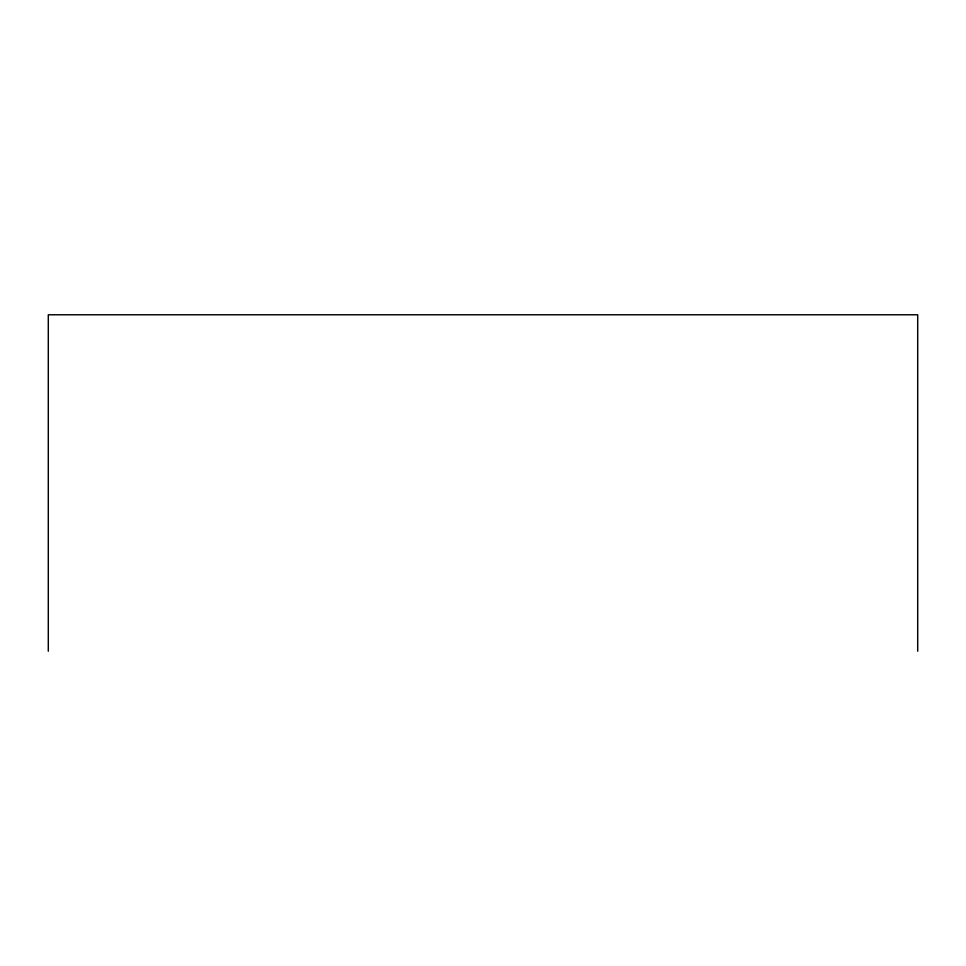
<?xml version="1.0" encoding="UTF-8"?>
<svg xmlns="http://www.w3.org/2000/svg" width="966" height="966" viewBox="0 0 966 966"><rect width="100%" height="100%" fill="white"/><g stroke="black" fill="none" stroke-linecap="round" stroke-linejoin="round"><path stroke-width="1.45" d="M917.7 651.217L917.7 314.783L48.3 314.783L48.3 651.217"/></g></svg>
